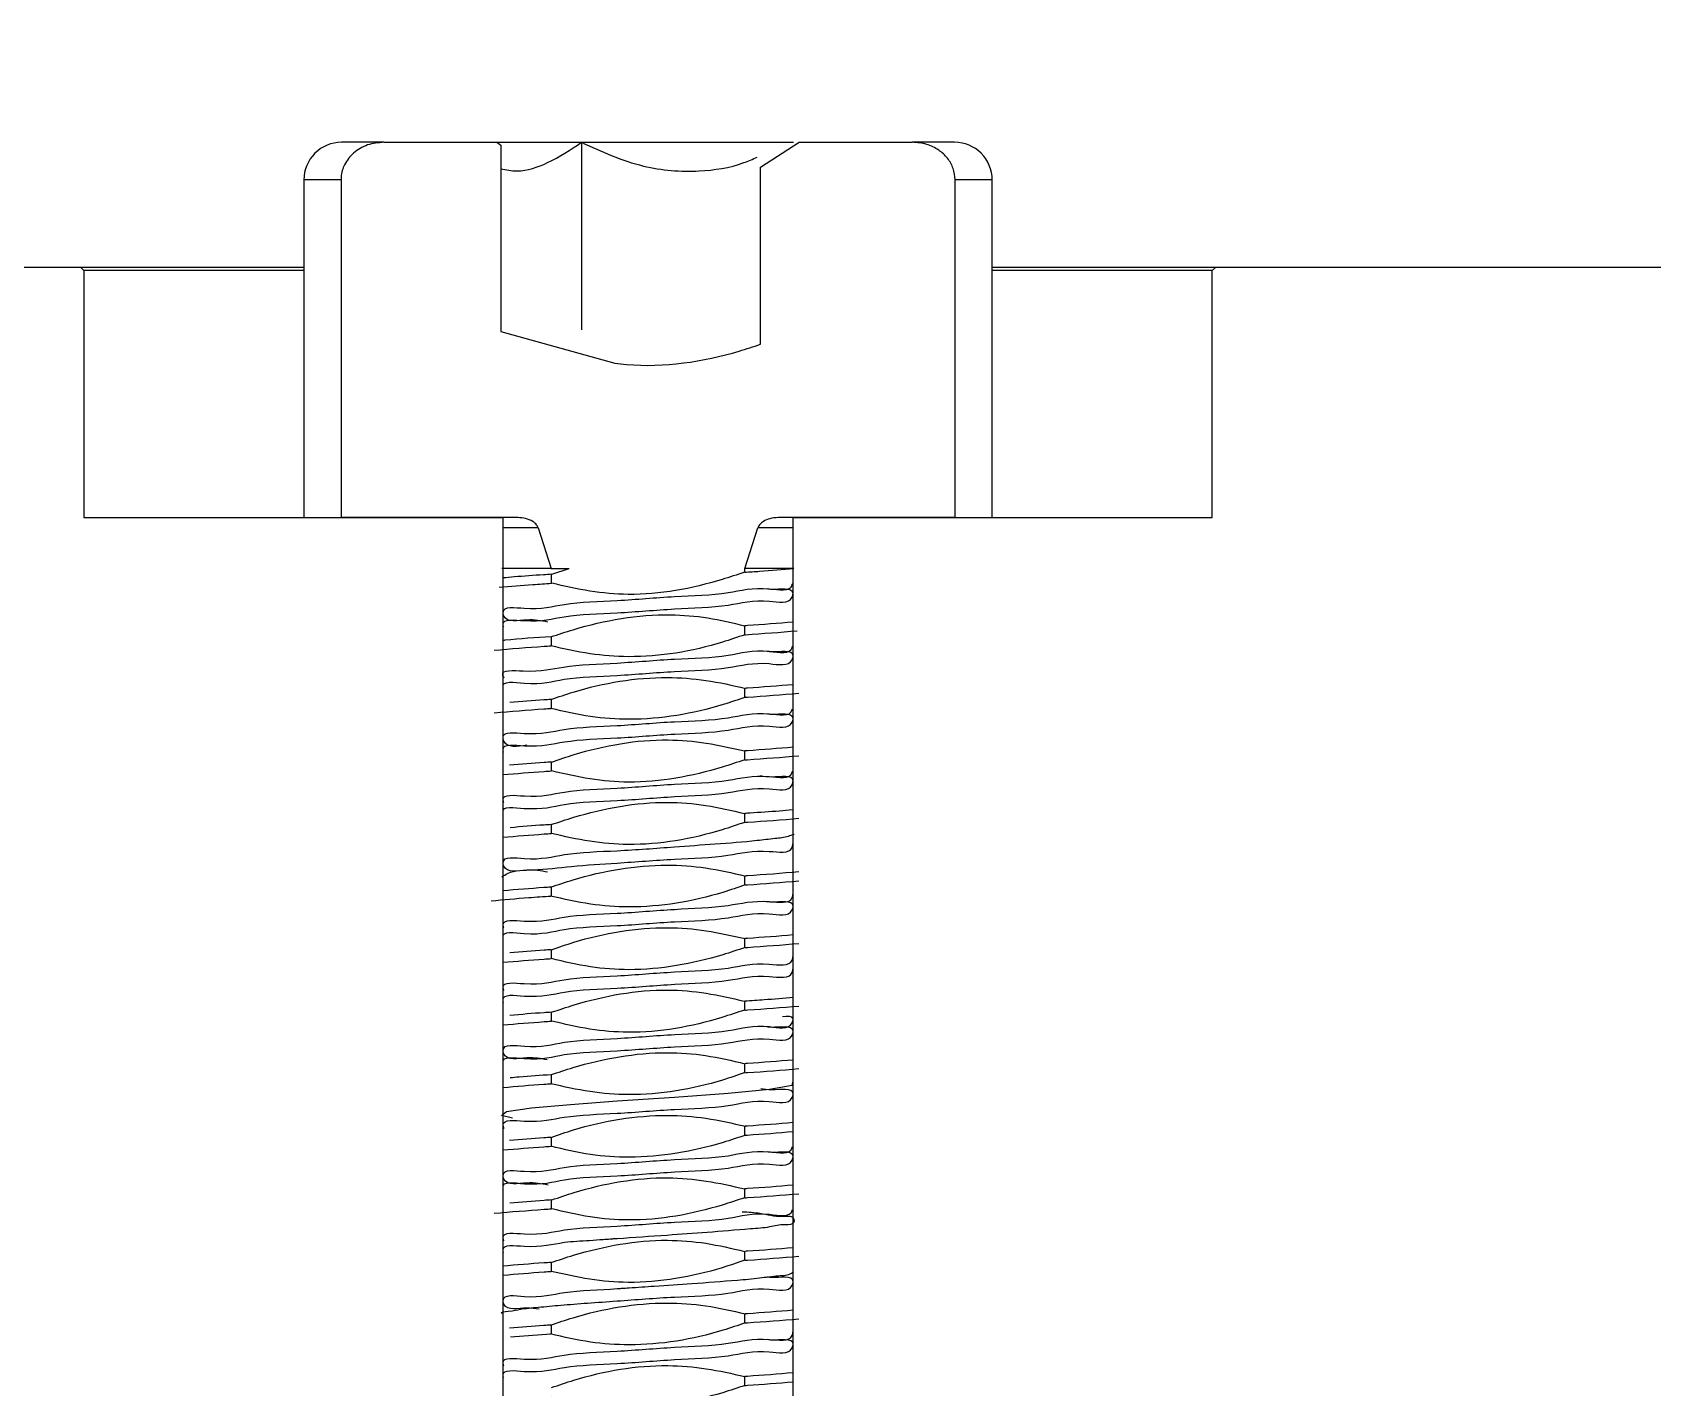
# Model space of a CAD drawing. Header units: millimetres. Extents: x 2 to 1187, y 2 to 839.
# Drawn here: x 607.96 to 614.43, y 465.97 to 471.38 of the extents above; entities that cross this region are included whole.
import ezdxf

# ---------------------------------------------------------------- set-up
doc = ezdxf.new("R2010")
doc.units = ezdxf.units.MM

msp = doc.modelspace()

# ---------------------------------------------------------------- hatches: boundary and pattern name
h = msp.add_hatch()
h.set_pattern_fill('ANSI31', color=256, scale=0.3)
h.paths.add_polyline_path([(600.3858, 723.2245), (600.3858, 724.6149), (599.1608, 724.6149, 0.414214), (598.8858, 724.3399), (598.8858, 719.8899, 0.414214), (599.1608, 719.6149), (600.3858, 719.6149), (600.3858, 721.0053, -0.444966)])
h.paths.add_polyline_path([(648.8858, 724.3399, 0.414214), (648.6108, 724.6149), (647.8858, 724.6149), (647.3858, 724.6149), (647.3858, 723.2245, -0.444966), (647.3858, 721.0053), (647.3858, 719.6149), (648.6108, 719.6149, 0.414214), (648.8858, 719.8899)])
h.paths.add_polyline_path([(648.8858, 681.5899, 0.414214), (648.6108, 681.8649), (647.3858, 681.8649), (647.3858, 680.4745, -0.444966), (647.3858, 678.2553), (647.3858, 676.8649), (648.6108, 676.8649, 0.414214), (648.8858, 677.1399)])
h.paths.add_polyline_path([(600.3858, 678.2553, -0.444966), (600.3858, 680.4745), (600.3858, 681.8649), (599.1608, 681.8649, 0.414214), (598.8858, 681.5899), (598.8858, 677.1399, 0.414214), (599.1608, 676.8649), (600.1358, 676.8649), (600.3858, 676.8649)])
h.paths.add_polyline_path([(204.0979, 197.9237, 0.414214), (203.8229, 198.1987), (203.0979, 198.1987), (202.5979, 198.1987), (202.5979, 196.8084, -0.212442), (203.0916, 195.6987, -0.212442), (202.5979, 194.5891), (202.5979, 193.1987), (203.8229, 193.1987, 0.414214), (204.0979, 193.4737)])
h.paths.add_polyline_path([(155.5979, 198.1987), (154.3729, 198.1987, 0.414214), (154.0979, 197.9237), (154.0979, 193.4737, 0.414214), (154.3729, 193.1987), (155.5979, 193.1987), (155.5979, 194.5891, -0.212442), (155.1041, 195.6987, -0.212442), (155.5979, 196.8084)])
h.paths.add_polyline_path([(155.5979, 154.0584), (155.5979, 155.4487), (154.3729, 155.4487, 0.414214), (154.0979, 155.1737), (154.0979, 150.7237, 0.414214), (154.3729, 150.4487), (155.3479, 150.4487), (155.5979, 150.4487), (155.5979, 151.8391, -0.444966)])
h.paths.add_polyline_path([(204.0979, 155.1737, 0.414214), (203.8229, 155.4487), (202.5979, 155.4487), (202.5979, 154.0584, -0.212442), (203.0916, 152.9487, -0.212442), (202.5979, 151.8391), (202.5979, 150.4487), (203.8229, 150.4487, 0.414214), (204.0979, 150.7237)])
h = msp.add_hatch()
h.set_pattern_fill('ANSI31', color=256, scale=0.3, angle=90)
h.paths.add_polyline_path([(159.0979, 197.9237, 0.414214), (158.8229, 198.1987), (157.5979, 198.1987), (157.5979, 196.8084, -0.212442), (158.0916, 195.6987, -0.212442), (157.5979, 194.5891), (157.5979, 193.1987), (158.8229, 193.1987, 0.414214), (159.0979, 193.4737)])
h.paths.add_polyline_path([(200.5979, 196.8084), (200.5979, 198.1987), (199.3729, 198.1987, 0.414214), (199.0979, 197.9237), (199.0979, 193.4737, 0.414214), (199.3729, 193.1987), (200.3479, 193.1987), (200.5979, 193.1987), (200.5979, 194.5891, -0.444966)])
h.paths.add_polyline_path([(157.5979, 154.0584), (157.5979, 155.4487), (158.8229, 155.4487), (159.0979, 155.4487), (159.0979, 150.4487), (158.8229, 150.4487), (157.5979, 150.4487), (157.5979, 151.8391, 0.444966)])
h.paths.add_polyline_path([(200.5979, 154.0584), (200.5979, 155.4487), (199.3729, 155.4487, 0.414214), (199.0979, 155.1737), (199.0979, 150.7237, 0.414214), (199.3729, 150.4487), (200.5979, 150.4487), (200.5979, 151.8391, -0.444966)])
h.paths.add_polyline_path([(603.8858, 724.3399, 0.414214), (603.6108, 724.6149), (602.3858, 724.6149), (602.3858, 723.2245, -0.444966), (602.3858, 721.0053), (602.3858, 719.6149), (603.6108, 719.6149, 0.414214), (603.8858, 719.8899)])
h.paths.add_polyline_path([(645.3858, 724.6149), (644.1608, 724.6149, 0.414214), (643.8858, 724.3399), (643.8858, 719.8899, 0.414214), (644.1608, 719.6149), (645.1358, 719.6149), (645.3858, 719.6149), (645.3858, 721.0053, -0.444966), (645.3858, 723.2245)])
h.paths.add_polyline_path([(645.3858, 680.4745), (645.3858, 681.8649), (644.1608, 681.8649, 0.414214), (643.8858, 681.5899), (643.8858, 677.1399, 0.414214), (644.1608, 676.8649), (645.3858, 676.8649), (645.3858, 678.2553, -0.444966)])
h.paths.add_polyline_path([(603.8858, 681.5899, 0.414214), (603.6108, 681.8649), (602.6358, 681.8649), (602.3858, 681.8649), (602.3858, 680.4745, -0.444966), (602.3858, 678.2553), (602.3858, 676.8649), (603.6108, 676.8649, 0.414214), (603.8858, 677.1399)])

# ---------------------------------------------------------------- linework, layer by layer
at = {"color": 7, "linetype": 'Continuous', "lineweight": 25}
for p, q in [((609.3645, 470.9434), (609.1954, 470.9434)), ((609.3645, 470.9434), (609.8168, 470.9434)), ((609.8168, 470.9434), (609.8327, 470.9324)), ((609.8327, 470.9324), (609.8327, 470.187)), ((610.1545, 470.9434), (610.1545, 470.1934)), ((610.1545, 470.9434), (611.0012, 470.9434)), ((610.87, 470.8441), (611.024, 470.9434)), ((611.024, 470.9434), (611.4763, 470.9434)), ((611.6454, 470.9434), (611.4763, 470.9434)), ((610.87, 470.1361), (610.87, 470.8441)), ((609.0454, 470.7934), (609.0454, 469.4434)), ((609.1936, 470.7934), (609.0454, 470.7934)), ((609.1936, 470.7934), (609.1936, 469.4434)), ((611.6472, 469.4434), (611.6472, 470.7934)), ((611.7954, 470.7934), (611.6472, 470.7934)), ((611.7954, 469.4434), (611.7954, 470.7934)), ((608.1537, 470.4434), (596.786, 470.4434)), ((608.1537, 470.4434), (608.1666, 470.4309)), ((608.1666, 470.4309), (608.1666, 469.4434)), ((609.0454, 470.4309), (608.1666, 470.4309)), ((612.6871, 470.4434), (611.7954, 470.4434)), ((612.6742, 470.4309), (612.6871, 470.4434)), ((612.6742, 469.4434), (612.6742, 470.4309)), ((619.6868, 470.4434), (612.6871, 470.4434)), ((609.8327, 470.187), (610.2871, 470.0601)), ((608.1666, 469.4434), (609.84, 469.4434)), ((609.901, 469.4434), (609.1936, 469.4434)), ((609.84, 469.4434), (609.84, 460.4434)), ((611.6472, 469.4434), (610.9398, 469.4434)), ((611.0008, 460.4434), (611.0008, 469.4434)), ((611.0008, 469.4434), (612.6742, 469.4434)), ((609.9817, 469.4021), (609.84, 469.4021)), ((609.9817, 469.4021), (610.0333, 469.2399)), ((610.8075, 469.2399), (610.8591, 469.4021)), ((611.0008, 469.4021), (610.8591, 469.4021)), ((610.0333, 469.2399), (609.8367, 469.2399)), ((610.0333, 469.2399), (610.1056, 469.2399)), ((610.0333, 469.2167), (610.0333, 469.181)), ((610.0358, 469.2169), (610.1056, 469.2399)), ((610.8075, 469.2254), (610.8075, 469.2399)), ((611.0033, 469.2399), (610.8075, 469.2399)), ((610.0333, 468.9667), (610.0333, 468.931)), ((610.8075, 468.9755), (610.8075, 469.0111)), ((610.8075, 468.7254), (610.8075, 468.7611)), ((610.0333, 468.7167), (610.0333, 468.6811)), ((610.8075, 468.4754), (610.8075, 468.5111)), ((610.0333, 468.4667), (610.0333, 468.4311)), ((610.8075, 468.2255), (610.8075, 468.261)), ((610.0333, 468.2168), (610.0333, 468.181)), ((610.8075, 467.9754), (610.8075, 468.0112)), ((610.0333, 467.9667), (610.0333, 467.9311)), ((610.8075, 467.7254), (610.8075, 467.7611)), ((610.0333, 467.7167), (610.0333, 467.6811)), ((610.0333, 467.4667), (610.0333, 467.431)), ((610.8075, 467.4754), (610.8075, 467.511)), ((610.0333, 467.2167), (610.0333, 467.181)), ((610.8075, 467.2251), (610.8075, 467.2611)), ((610.0333, 466.9667), (610.0333, 466.9311)), ((610.8075, 466.9754), (610.8075, 467.0111)), ((610.8075, 466.7254), (610.8075, 466.7611)), ((610.0333, 466.7167), (610.0333, 466.6811)), ((610.8075, 466.4755), (610.8075, 466.5111)), ((610.0333, 466.4668), (610.0333, 466.431)), ((610.8075, 466.2254), (610.8075, 466.2612)), ((609.8706, 466.1695), (610.0325, 466.1811)), ((610.0333, 466.2167), (610.0333, 466.1811)), ((610.8075, 465.9754), (610.8075, 466.0111))]:
    msp.add_line(p, q, dxfattribs=at)
at = {"color": 7, "linetype": 'Continuous', "lineweight": 25, "flags": 128}
for points in [[(609.8168, 470.9434), (609.8593, 470.9434), (609.9502, 470.9434), (610.0492, 470.9434), (610.1545, 470.9434)], [(609.0454, 470.4434), (608.8938, 470.4434), (608.4558, 470.4434), (608.1739, 470.4434), (608.1537, 470.4434)], [(612.6742, 470.4309), (612.6557, 470.4309), (612.3756, 470.4309), (611.9399, 470.4309), (611.7954, 470.4309)], [(609.8794, 467.0439), (609.8345, 467.0542), (609.8554, 467.0696), (609.9544, 467.0844), (610.1099, 467.0986), (610.2968, 467.1123), (610.5266, 467.128), (610.7402, 467.1437), (610.9051, 467.1593), (610.9962, 467.1749), (610.9996, 467.1905), (610.9996, 467.1905)]]:
    msp.add_lwpolyline(points, dxfattribs=at)
at = {"color": 7, "linetype": 'Continuous', "lineweight": 25}
for centre, radius, start, end in [((609.1954, 470.7934), 0.15, 89.99838, 180.00349), ((611.6454, 470.7934), 0.15, 359.9965, 90.00162), ((631.4203, 490.4433), 40.5499, 209.79622, 236.29825)]:
    msp.add_arc(centre, radius, start, end, dxfattribs=at)
for points, knots in [([(609.3645, 470.9434), (609.3426, 470.9414), (609.2987, 470.9372), (609.2425, 470.9042), (609.2059, 470.8577), (609.1943, 470.8181), (609.1937, 470.7973), (609.1936, 470.7934)], [0, 0, 0, 0, 0.260474, 0.521394, 0.752141, 0.952967, 1, 1, 1, 1]), ([(609.8327, 470.8371), (609.854, 470.8331), (609.917, 470.8212), (610.0321, 470.8619), (610.1107, 470.9143), (610.1545, 470.9434)], [0, 0, 0, 0, 0.1840378, 0.5460929, 1, 1, 1, 1]), ([(610.1545, 470.9434), (610.2356, 470.9063), (610.385, 470.8381), (610.6111, 470.8204), (610.7655, 470.8443), (610.8384, 470.8761), (610.856, 470.8837)], [0, 0, 0, 0, 0.365154, 0.672367, 0.921219, 1, 1, 1, 1]), ([(611.6472, 470.7934), (611.6456, 470.8089), (611.6425, 470.8398), (611.6182, 470.8813), (611.5818, 470.9149), (611.533, 470.9387), (611.4958, 470.9418), (611.4763, 470.9434)], [0, 0, 0, 0, 0.183498, 0.367124, 0.558062, 0.768514, 1, 1, 1, 1]), ([(610.2871, 470.0601), (610.3029, 470.0584), (610.469, 470.0403), (610.6699, 470.0707), (610.8417, 470.1268), (610.87, 470.1361)], [0, 0, 0, 0, 0.0809218, 0.8486013, 1, 1, 1, 1]), ([(609.9817, 469.4021), (609.9796, 469.4066), (609.9747, 469.417), (609.957, 469.4306), (609.9318, 469.4412), (609.9112, 469.4427), (609.901, 469.4434)], [0, 0, 0, 0, 0.153671, 0.356057, 0.681203, 1, 1, 1, 1]), ([(610.9398, 469.4434), (610.929, 469.4426), (610.9084, 469.441), (610.8837, 469.4306), (610.868, 469.4181), (610.8614, 469.4085), (610.8595, 469.4032), (610.8591, 469.4021)], [0, 0, 0, 0, 0.339798, 0.642416, 0.825251, 0.961904, 1, 1, 1, 1]), ([(610.0342, 469.2168), (610.0236, 469.2161), (609.9741, 469.2129), (609.9093, 469.2086), (609.8553, 469.2036), (609.84, 469.2022)], [0, 0, 0, 0, 0.163757, 0.763869, 1, 1, 1, 1]), ([(610.8056, 469.2253), (610.7759, 469.2153), (610.6263, 469.165), (610.4165, 469.1261), (610.1868, 469.1463), (610.0863, 469.1695), (610.0356, 469.1812)], [0, 0, 0, 0, 0.12015, 0.6051, 0.800784, 1, 1, 1, 1]), ([(610.8068, 469.2254), (610.8265, 469.2266), (610.892, 469.2309), (610.9575, 469.2362), (611.0033, 469.2399)], [0, 0, 0, 0, 0.3004085, 1, 1, 1, 1]), ([(609.8259, 469.1655), (609.8705, 469.1692), (609.9398, 469.175), (610.0093, 469.1795), (610.0341, 469.1811)], [0, 0, 0, 0, 0.64238, 1, 1, 1, 1]), ([(609.8436, 469.0051), (609.8425, 469.0089), (609.8328, 469.0421), (609.9767, 469.0206), (610.0907, 469.0561), (610.3073, 469.0608), (610.5182, 469.0808), (610.7304, 469.0846), (610.8667, 469.1229), (610.9902, 469.0953), (611.0076, 469.1683), (610.9349, 469.153), (610.9017, 469.1575), (610.8957, 469.1583)], [0, 0, 0, 0, 0.008668, 0.075212, 0.199465, 0.36297, 0.540988, 0.706564, 0.834628, 0.906089, 0.918473, 0.985127, 1, 1, 1, 1]), ([(610.0202, 469.0262), (609.9941, 469.0312), (609.9397, 469.0415), (609.8501, 469.0202), (609.8338, 469.0929), (609.9741, 469.0693), (610.0922, 469.1058), (610.3073, 469.11), (610.5178, 469.1305), (610.7325, 469.134), (610.8622, 469.1732), (610.9905, 469.1455), (610.9968, 469.1777), (610.9971, 469.1791)], [0, 0, 0, 0, 0.0625779, 0.1305399, 0.1423049, 0.2057747, 0.3241426, 0.4798207, 0.6492948, 0.8068872, 0.9287705, 0.9967866, 1, 1, 1, 1]), ([(610.0319, 468.9667), (610.0616, 468.9766), (610.2156, 469.028), (610.4288, 469.0653), (610.6603, 469.0461), (610.758, 469.0228), (610.8073, 469.0111)], [0, 0, 0, 0, 0.119357, 0.618064, 0.807462, 1, 1, 1, 1]), ([(611.0008, 469.0258), (610.9398, 469.0208), (610.8754, 469.0155), (610.8109, 469.0114), (610.8074, 469.0111)], [0, 0, 0, 0, 0.9464899, 1, 1, 1, 1]), ([(610.0328, 468.9667), (609.9713, 468.9634), (609.9077, 468.9601), (609.8446, 468.9527), (609.8425, 468.9525)], [0, 0, 0, 0, 0.967537, 1, 1, 1, 1]), ([(610.8069, 468.9754), (610.7773, 468.9652), (610.6279, 468.9138), (610.4173, 468.878), (610.1861, 468.8963), (610.0841, 468.9193), (610.0323, 468.931)], [0, 0, 0, 0, 0.119472, 0.602218, 0.79779, 1, 1, 1, 1]), ([(610.8073, 468.9755), (610.8083, 468.9755), (610.878, 468.98), (610.9477, 468.9856), (611.0163, 468.9912)], [0, 0, 0, 0, 0.0143878, 1, 1, 1, 1]), ([(609.8058, 468.9135), (609.8721, 468.9191), (609.9477, 468.9255), (610.0235, 468.9304), (610.033, 468.931)], [0, 0, 0, 0, 0.875516, 1, 1, 1, 1]), ([(609.8453, 468.8024), (609.8429, 468.8067), (609.826, 468.8381), (609.9771, 468.8219), (610.0865, 468.8544), (610.307, 468.8603), (610.5174, 468.8805), (610.7326, 468.8839), (610.8619, 468.9235), (610.9904, 468.8954), (610.9967, 468.927), (610.9969, 468.928)], [0, 0, 0, 0, 0.011597, 0.082702, 0.219376, 0.401649, 0.596922, 0.778508, 0.91895, 0.997308, 1, 1, 1, 1]), ([(609.8418, 468.7631), (609.8416, 468.7641), (609.8343, 468.7935), (609.9792, 468.7689), (610.0894, 468.8069), (610.3075, 468.8105), (610.5178, 468.8311), (610.73, 468.8349), (610.8668, 468.8732), (610.9897, 468.8457), (611.0081, 468.9185), (610.9355, 468.9033), (610.9027, 468.9077), (610.8969, 468.9085)], [0, 0, 0, 0, 0.0024261, 0.0694177, 0.1945145, 0.3591367, 0.5384104, 0.7051847, 0.8342197, 0.906306, 0.9187969, 0.9857428, 1, 1, 1, 1]), ([(610.0324, 468.7166), (610.062, 468.7268), (610.2114, 468.7782), (610.4221, 468.8135), (610.6543, 468.7965), (610.7571, 468.7731), (610.8096, 468.7612)], [0, 0, 0, 0, 0.119081, 0.600134, 0.795758, 1, 1, 1, 1]), ([(611.0008, 468.7757), (610.9397, 468.7707), (610.8755, 468.7655), (610.8113, 468.7613), (610.8082, 468.7611)], [0, 0, 0, 0, 0.952831, 1, 1, 1, 1]), ([(610.033, 468.7167), (610.0235, 468.7161), (609.9686, 468.7126), (609.9137, 468.708), (609.8684, 468.7042)], [0, 0, 0, 0, 0.173439, 1, 1, 1, 1]), ([(610.8097, 468.7255), (610.78, 468.7155), (610.6305, 468.665), (610.4202, 468.6287), (610.1876, 468.6446), (610.0846, 468.6687), (610.032, 468.681)], [0, 0, 0, 0, 0.118992, 0.599187, 0.795425, 1, 1, 1, 1]), ([(610.8083, 468.7255), (610.8113, 468.7257), (610.8827, 468.7303), (610.954, 468.7361), (611.0224, 468.7417)], [0, 0, 0, 0, 0.042219, 1, 1, 1, 1]), ([(609.8057, 468.6636), (609.8719, 468.6692), (609.9476, 468.6756), (610.0234, 468.6804), (610.0329, 468.6811)], [0, 0, 0, 0, 0.874754, 1, 1, 1, 1]), ([(609.8434, 468.5062), (609.8424, 468.5096), (609.8335, 468.5425), (609.9769, 468.5204), (610.091, 468.5562), (610.3076, 468.5607), (610.5184, 468.581), (610.7305, 468.5849), (610.8668, 468.6232), (610.9901, 468.5957), (611.0077, 468.6686), (610.9355, 468.6533), (610.9027, 468.6577), (610.897, 468.6585)], [0, 0, 0, 0, 0.007858, 0.074643, 0.199184, 0.362984, 0.5413, 0.707126, 0.835377, 0.906958, 0.919355, 0.986038, 1, 1, 1, 1]), ([(609.9359, 468.5342), (609.8968, 468.5279), (609.8509, 468.5205), (609.8331, 468.5925), (609.9742, 468.5696), (610.0916, 468.6057), (610.3069, 468.6101), (610.5174, 468.6305), (610.732, 468.634), (610.8621, 468.6733), (610.9901, 468.6454), (610.9967, 468.6774), (610.997, 468.6787)], [0, 0, 0, 0, 0.07268, 0.085269, 0.152822, 0.278989, 0.44503, 0.625848, 0.794049, 0.924199, 0.996901, 1, 1, 1, 1]), ([(610.0355, 468.4668), (610.0652, 468.4769), (610.2147, 468.5278), (610.4248, 468.5655), (610.6546, 468.5455), (610.7553, 468.5226), (610.8061, 468.511)], [0, 0, 0, 0, 0.1200611, 0.6049933, 0.8006366, 1, 1, 1, 1]), ([(611.0008, 468.5257), (610.9398, 468.5207), (610.8753, 468.5154), (610.8106, 468.5113), (610.807, 468.511)], [0, 0, 0, 0, 0.9442234, 1, 1, 1, 1]), ([(610.0341, 468.4668), (610.0244, 468.4661), (609.9687, 468.4626), (609.913, 468.4579), (609.8671, 468.454)], [0, 0, 0, 0, 0.174421, 1, 1, 1, 1]), ([(610.8065, 468.4753), (610.7767, 468.4654), (610.6271, 468.4155), (610.4175, 468.3762), (610.1873, 468.3955), (610.0864, 468.4192), (610.0354, 468.4311)], [0, 0, 0, 0, 0.119966, 0.603953, 0.799826, 1, 1, 1, 1]), ([(610.8071, 468.4754), (610.8107, 468.4756), (610.8825, 468.4802), (610.9543, 468.4861), (611.0226, 468.4917)], [0, 0, 0, 0, 0.049263, 1, 1, 1, 1]), ([(609.8419, 468.263), (609.8416, 468.264), (609.8345, 468.2935), (609.9794, 468.2688), (610.0898, 468.3068), (610.308, 468.3105), (610.5183, 468.3311), (610.7308, 468.3349), (610.8666, 468.3733), (610.9906, 468.3458), (611.0072, 468.4188), (610.9231, 468.4022), (610.8837, 468.4089), (610.8702, 468.4111)], [0, 0, 0, 0, 0.002358, 0.068111, 0.190788, 0.352163, 0.527834, 0.691181, 0.817488, 0.887929, 0.900109, 0.965946, 1, 1, 1, 1]), ([(609.84, 468.4162), (609.8949, 468.4209), (609.9596, 468.4263), (610.0243, 468.4305), (610.0341, 468.4311)], [0, 0, 0, 0, 0.849863, 1, 1, 1, 1]), ([(609.8439, 468.303), (609.8426, 468.3074), (609.833, 468.3415), (609.9762, 468.3202), (610.0913, 468.3554), (610.3076, 468.3602), (610.5177, 468.3805), (610.7324, 468.384), (610.8623, 468.4231), (610.9903, 468.3955), (610.9968, 468.4276), (610.9971, 468.4291)], [0, 0, 0, 0, 0.0107827, 0.0839766, 0.2204771, 0.400024, 0.5954706, 0.777238, 0.9178311, 0.9963185, 1, 1, 1, 1]), ([(610.0338, 468.2168), (610.0635, 468.2267), (610.2131, 468.2766), (610.4228, 468.3156), (610.6534, 468.2969), (610.7546, 468.2731), (610.8057, 468.261)], [0, 0, 0, 0, 0.119833, 0.603219, 0.799279, 1, 1, 1, 1]), ([(610.997, 468.2753), (610.9798, 468.2737), (610.9237, 468.2686), (610.8602, 468.2645), (610.8141, 468.2615), (610.8069, 468.261)], [0, 0, 0, 0, 0.272056, 0.886355, 1, 1, 1, 1]), ([(609.84, 468.1662), (609.895, 468.1708), (609.9595, 468.1763), (610.0241, 468.1804), (610.0336, 468.181)], [0, 0, 0, 0, 0.8523612, 1, 1, 1, 1]), ([(610.0182, 468.0265), (609.9927, 468.0313), (609.9389, 468.0415), (609.8501, 468.0202), (609.8338, 468.093), (609.9742, 468.0694), (610.0924, 468.1057), (610.3064, 468.1106), (610.5033, 468.1266), (610.6904, 468.1394), (610.8246, 468.1496), (610.9215, 468.1616), (610.9719, 468.1666), (610.9963, 468.176), (611.004, 468.1789)], [0, 0, 0, 0, 0.060868, 0.128783, 0.140526, 0.20392, 0.322142, 0.477602, 0.645827, 0.766176, 0.88958, 0.942359, 0.982024, 1, 1, 1, 1]), ([(610.0335, 468.2168), (610.024, 468.2162), (609.9692, 468.2127), (609.9145, 468.2081), (609.8692, 468.2043)], [0, 0, 0, 0, 0.173302, 1, 1, 1, 1]), ([(610.8055, 468.2254), (610.7759, 468.2152), (610.6264, 468.1641), (610.4161, 468.1269), (610.186, 468.1467), (610.0851, 468.1696), (610.0341, 468.1811)], [0, 0, 0, 0, 0.119964, 0.60451, 0.800183, 1, 1, 1, 1]), ([(610.8068, 468.2254), (610.8105, 468.2257), (610.8827, 468.2303), (610.9547, 468.2362), (611.0229, 468.2418)], [0, 0, 0, 0, 0.0523544, 1, 1, 1, 1]), ([(609.8364, 468.0078), (609.8438, 468.0126), (609.8802, 468.0362), (609.9801, 468.0328), (610.1228, 468.053), (610.3131, 468.063), (610.5183, 468.0804), (610.7309, 468.0855), (610.8641, 468.1217), (610.9925, 468.0976), (610.9985, 468.1345), (610.9993, 468.1395)], [0, 0, 0, 0, 0.022302, 0.108888, 0.239752, 0.393654, 0.588235, 0.769338, 0.909463, 0.987735, 1, 1, 1, 1]), ([(610.0311, 467.9666), (610.0608, 467.9767), (610.2103, 468.0274), (610.4208, 468.0634), (610.6534, 468.0474), (610.7566, 468.0234), (610.8093, 468.0112)], [0, 0, 0, 0, 0.1189301, 0.5989834, 0.7951052, 1, 1, 1, 1]), ([(610.808, 467.9754), (610.8111, 467.9756), (610.8826, 467.9802), (610.9541, 467.986), (611.0224, 467.9916)], [0, 0, 0, 0, 0.043408, 1, 1, 1, 1]), ([(611.0224, 468.0275), (610.954, 468.0219), (610.8827, 468.016), (610.8112, 468.0114), (610.8081, 468.0112)], [0, 0, 0, 0, 0.957124, 1, 1, 1, 1]), ([(609.7929, 467.9123), (609.8431, 467.9168), (609.9229, 467.924), (610.0029, 467.9292), (610.0325, 467.9311)], [0, 0, 0, 0, 0.629197, 1, 1, 1, 1]), ([(609.844, 467.8028), (609.8427, 467.8072), (609.8324, 467.8412), (609.9761, 467.8203), (610.0907, 467.8553), (610.3071, 467.8603), (610.5176, 467.8802), (610.7311, 467.8851), (610.8644, 467.921), (610.993, 467.8974), (610.9988, 467.935), (610.9997, 467.9406)], [0, 0, 0, 0, 0.010818, 0.083095, 0.218126, 0.395859, 0.589419, 0.769474, 0.908767, 0.986541, 1, 1, 1, 1]), ([(610.0325, 467.9667), (610.0231, 467.9661), (609.9589, 467.9619), (609.8947, 467.9565), (609.84, 467.9519)], [0, 0, 0, 0, 0.146848, 1, 1, 1, 1]), ([(610.809, 467.9755), (610.7793, 467.9653), (610.6299, 467.9141), (610.4192, 467.8788), (610.1868, 467.8953), (610.0837, 467.9189), (610.0311, 467.931)], [0, 0, 0, 0, 0.118969, 0.599482, 0.795246, 1, 1, 1, 1]), ([(609.842, 467.7623), (609.8417, 467.7636), (609.8345, 467.7935), (609.9789, 467.7691), (610.0898, 467.8068), (610.3076, 467.8105), (610.518, 467.8311), (610.7302, 467.8349), (610.8668, 467.8732), (610.9898, 467.8457), (611.0079, 467.9185), (610.9302, 467.9028), (610.8945, 467.9082), (610.8852, 467.9096)], [0, 0, 0, 0, 0.002965, 0.069394, 0.193338, 0.356394, 0.533927, 0.699057, 0.82681, 0.89816, 0.910523, 0.976839, 1, 1, 1, 1]), ([(610.0344, 467.7167), (610.0641, 467.7269), (610.2135, 467.7783), (610.424, 467.8145), (610.6548, 467.7957), (610.7564, 467.7727), (610.8079, 467.7611)], [0, 0, 0, 0, 0.119633, 0.603061, 0.798676, 1, 1, 1, 1]), ([(610.8083, 467.7254), (610.7786, 467.7155), (610.6289, 467.6656), (610.4191, 467.6274), (610.1877, 467.6447), (610.0858, 467.6688), (610.0341, 467.6811)], [0, 0, 0, 0, 0.119492, 0.601532, 0.797795, 1, 1, 1, 1]), ([(611.0008, 467.7757), (610.9397, 467.7707), (610.8754, 467.7654), (610.8109, 467.7613), (610.8076, 467.7611)], [0, 0, 0, 0, 0.948895, 1, 1, 1, 1]), ([(610.8078, 467.7255), (610.811, 467.7257), (610.8826, 467.7303), (610.9541, 467.7361), (611.0224, 467.7417)], [0, 0, 0, 0, 0.045091, 1, 1, 1, 1]), ([(609.8437, 467.5541), (609.8426, 467.5581), (609.833, 467.5916), (609.9764, 467.5701), (610.0909, 467.6054), (610.3073, 467.6102), (610.5178, 467.6302), (610.7311, 467.635), (610.8645, 467.6708), (610.9929, 467.6473), (610.9988, 467.6849), (610.9997, 467.6905)], [0, 0, 0, 0, 0.00981, 0.082275, 0.21749, 0.395392, 0.589088, 0.769253, 0.908649, 0.986508, 1, 1, 1, 1]), ([(609.84, 467.6663), (609.8949, 467.6709), (609.9594, 467.6763), (610.024, 467.6805), (610.0336, 467.6811)], [0, 0, 0, 0, 0.850504, 1, 1, 1, 1]), ([(610.0337, 467.7167), (610.0241, 467.7161), (609.9688, 467.7126), (609.9137, 467.708), (609.8682, 467.7041)], [0, 0, 0, 0, 0.1752606, 1, 1, 1, 1]), ([(609.8433, 467.5062), (609.8424, 467.5096), (609.8336, 467.5425), (609.977, 467.5202), (610.0911, 467.5562), (610.3079, 467.5608), (610.5182, 467.5809), (610.732, 467.5855), (610.864, 467.6221), (610.9929, 467.5976), (610.9984, 467.6341), (610.999, 467.6387)], [0, 0, 0, 0, 0.008453, 0.08131, 0.217141, 0.395794, 0.59021, 0.770971, 0.910721, 0.988667, 1, 1, 1, 1]), ([(610.0352, 467.4668), (610.0649, 467.4768), (610.2145, 467.527), (610.4242, 467.5661), (610.6539, 467.546), (610.7544, 467.5227), (610.8052, 467.511)], [0, 0, 0, 0, 0.120163, 0.605025, 0.800579, 1, 1, 1, 1]), ([(610.034, 467.4667), (610.0244, 467.4661), (609.9691, 467.4626), (609.9139, 467.458), (609.8682, 467.4541)], [0, 0, 0, 0, 0.1734191, 1, 1, 1, 1]), ([(610.8052, 467.4753), (610.7755, 467.4653), (610.626, 467.4148), (610.4162, 467.3761), (610.1866, 467.3964), (610.0861, 467.4195), (610.0354, 467.4312)], [0, 0, 0, 0, 0.120172, 0.605338, 0.800874, 1, 1, 1, 1]), ([(611.0008, 467.5255), (610.962, 467.5222), (610.8974, 467.5168), (610.8326, 467.5126), (610.8067, 467.511)], [0, 0, 0, 0, 0.599201, 1, 1, 1, 1]), ([(610.8067, 467.4753), (610.8105, 467.4756), (610.8826, 467.4802), (610.9546, 467.4861), (611.0228, 467.4917)], [0, 0, 0, 0, 0.052554, 1, 1, 1, 1]), ([(609.842, 467.2623), (609.8417, 467.2636), (609.834, 467.2933), (609.9791, 467.2691), (610.0896, 467.3068), (610.3076, 467.3106), (610.518, 467.3309), (610.7303, 467.3346), (610.8667, 467.3729), (610.9901, 467.3453), (611.0077, 467.4184), (610.935, 467.403), (610.9018, 467.4075), (610.8958, 467.4083)], [0, 0, 0, 0, 0.002967, 0.069888, 0.194855, 0.359303, 0.538326, 0.704893, 0.833729, 0.90563, 0.91809, 0.985134, 1, 1, 1, 1]), ([(609.84, 467.4162), (609.895, 467.4209), (609.9597, 467.4263), (610.0244, 467.4305), (610.0341, 467.4311)], [0, 0, 0, 0, 0.850564, 1, 1, 1, 1]), ([(610.0173, 467.2765), (609.9921, 467.2812), (609.9385, 467.2914), (609.85, 467.2701), (609.8339, 467.3429), (609.9741, 467.3193), (610.0924, 467.3558), (610.3073, 467.36), (610.5188, 467.3805), (610.7302, 467.3839), (610.8678, 467.4234), (610.989, 467.3939), (611.0049, 467.4529), (610.9773, 467.4502), (610.9572, 467.4483)], [0, 0, 0, 0, 0.058198, 0.123663, 0.134991, 0.19615, 0.310189, 0.460178, 0.623446, 0.775247, 0.892621, 0.958096, 0.969426, 1, 1, 1, 1]), ([(610.0317, 467.2167), (610.0614, 467.2266), (610.211, 467.2767), (610.421, 467.3141), (610.6531, 467.2977), (610.7555, 467.2734), (610.8076, 467.2611)], [0, 0, 0, 0, 0.119266, 0.600327, 0.796654, 1, 1, 1, 1]), ([(611.0008, 467.2758), (610.9398, 467.2708), (610.8754, 467.2655), (610.8109, 467.2614), (610.8075, 467.2612)], [0, 0, 0, 0, 0.947462, 1, 1, 1, 1]), ([(610.0327, 467.2167), (609.9903, 467.2141), (609.9357, 467.2108), (609.8813, 467.2056), (609.8693, 467.2044)], [0, 0, 0, 0, 0.778672, 1, 1, 1, 1]), ([(610.8072, 467.2254), (610.7776, 467.2152), (610.6282, 467.1638), (610.4175, 467.1281), (610.1861, 467.1462), (610.084, 467.1693), (610.032, 467.181)], [0, 0, 0, 0, 0.119393, 0.6018, 0.797357, 1, 1, 1, 1]), ([(610.8074, 467.2251), (610.8108, 467.2253), (610.8826, 467.2299), (610.9544, 467.2358), (611.0227, 467.2413)], [0, 0, 0, 0, 0.04793, 1, 1, 1, 1]), ([(609.84, 467.1662), (609.8948, 467.1709), (609.9591, 467.1763), (610.0234, 467.1804), (610.0328, 467.181)], [0, 0, 0, 0, 0.853621, 1, 1, 1, 1]), ([(609.8447, 467.0005), (609.843, 467.006), (609.8319, 467.0415), (609.9752, 467.0216), (610.0912, 467.0557), (610.3069, 467.0609), (610.518, 467.081), (610.73, 467.0849), (610.8667, 467.1231), (610.9898, 467.0958), (611.0079, 467.1684), (610.9232, 467.1521), (610.8839, 467.1588), (610.8704, 467.1611)], [0, 0, 0, 0, 0.012105, 0.077107, 0.198469, 0.358187, 0.532096, 0.693879, 0.819061, 0.888995, 0.901113, 0.966049, 1, 1, 1, 1]), ([(610.0327, 466.9667), (610.0623, 466.9769), (610.2117, 467.0283), (610.4224, 467.0636), (610.6544, 467.0464), (610.7571, 467.023), (610.8095, 467.0112)], [0, 0, 0, 0, 0.119138, 0.600485, 0.796076, 1, 1, 1, 1]), ([(611.0008, 467.0257), (610.9397, 467.0207), (610.8755, 467.0155), (610.8112, 467.0113), (610.8082, 467.0111)], [0, 0, 0, 0, 0.95261, 1, 1, 1, 1]), ([(610.0331, 466.9667), (610.0235, 466.9661), (609.968, 466.9626), (609.9125, 466.9579), (609.8666, 466.954)], [0, 0, 0, 0, 0.171899, 1, 1, 1, 1]), ([(610.8097, 466.9755), (610.78, 466.9655), (610.6304, 466.9152), (610.4201, 466.8786), (610.1877, 466.8945), (610.0848, 466.9187), (610.0323, 466.931)], [0, 0, 0, 0, 0.1190527, 0.5993837, 0.7956631, 1, 1, 1, 1]), ([(610.8083, 466.9755), (610.8113, 466.9757), (610.8755, 466.9798), (610.9397, 466.9851), (611.0008, 466.9901)], [0, 0, 0, 0, 0.047095, 1, 1, 1, 1]), ([(609.8419, 466.763), (609.8416, 466.7641), (609.8347, 466.7937), (609.9792, 466.7688), (610.09, 466.8069), (610.3079, 466.8105), (610.5183, 466.8311), (610.7305, 466.8349), (610.8668, 466.8732), (610.9901, 466.8457), (611.0077, 466.9187), (610.9355, 466.9033), (610.9027, 466.9077), (610.897, 466.9085)], [0, 0, 0, 0, 0.002439, 0.069599, 0.194818, 0.359521, 0.53882, 0.705537, 0.834486, 0.906445, 0.918905, 0.985974, 1, 1, 1, 1]), ([(609.84, 466.9163), (609.8948, 466.9209), (609.9591, 466.9263), (610.0234, 466.9305), (610.033, 466.9311)], [0, 0, 0, 0, 0.852157, 1, 1, 1, 1]), ([(610.0209, 466.7762), (609.9947, 466.7811), (609.94, 466.7915), (609.8506, 466.7702), (609.8334, 466.8427), (609.9741, 466.8194), (610.0917, 466.8557), (610.3069, 466.86), (610.5174, 466.8805), (610.7319, 466.8841), (610.8624, 466.9229), (610.9902, 466.8957), (610.9969, 466.9282), (610.9973, 466.93)], [0, 0, 0, 0, 0.062802, 0.130836, 0.142618, 0.205863, 0.323984, 0.479437, 0.648714, 0.806189, 0.928029, 0.996095, 1, 1, 1, 1]), ([(610.0356, 466.7168), (610.0653, 466.7269), (610.2148, 466.7777), (610.4248, 466.8156), (610.6546, 466.7955), (610.7552, 466.7726), (610.8059, 466.761)], [0, 0, 0, 0, 0.120104, 0.605138, 0.800761, 1, 1, 1, 1]), ([(611.0008, 466.7757), (610.9398, 466.7707), (610.8752, 466.7654), (610.8106, 466.7613), (610.8069, 466.761)], [0, 0, 0, 0, 0.94363, 1, 1, 1, 1]), ([(610.0341, 466.7168), (610.0244, 466.7161), (609.9689, 466.7126), (609.9134, 466.7079), (609.8677, 466.7041)], [0, 0, 0, 0, 0.17503, 1, 1, 1, 1]), ([(610.8062, 466.7253), (610.7765, 466.7154), (610.6269, 466.6654), (610.4173, 466.6261), (610.1872, 466.6457), (610.0864, 466.6692), (610.0355, 466.6812)], [0, 0, 0, 0, 0.120014, 0.604253, 0.800018, 1, 1, 1, 1]), ([(610.807, 466.7254), (610.8106, 466.7256), (610.8825, 466.7302), (610.9544, 466.7361), (611.0226, 466.7417)], [0, 0, 0, 0, 0.049926, 1, 1, 1, 1]), ([(609.8061, 466.6636), (609.8723, 466.6692), (609.9483, 466.6756), (610.0244, 466.6805), (610.0341, 466.6811)], [0, 0, 0, 0, 0.872159, 1, 1, 1, 1]), ([(609.8433, 466.5065), (609.8424, 466.5098), (609.8334, 466.5424), (609.9776, 466.52), (610.0606, 466.5492), (610.172, 466.5537), (610.2323, 466.5585), (610.2643, 466.5607), (610.2806, 466.5618), (610.2888, 466.5624), (610.2929, 466.5627), (610.295, 466.5628), (610.296, 466.5629), (610.2965, 466.5629), (610.2967, 466.563), (610.3635, 466.5671), (610.4831, 466.5759), (610.6614, 466.5874), (610.7959, 466.5999), (610.9044, 466.6071), (610.9543, 466.6217), (611.0055, 466.6173), (611.005, 466.6536), (610.9348, 466.6455), (610.8774, 466.6636), (610.8211, 466.6669), (610.7968, 466.6683)], [0, 0, 0, 0, 0.006967, 0.068547, 0.183459, 0.255848, 0.294629, 0.314502, 0.324534, 0.329571, 0.332101, 0.333371, 0.334, 0.33431, 0.33447, 0.334513, 0.477677, 0.591813, 0.715981, 0.771948, 0.816324, 0.842647, 0.850068, 0.882373, 0.949229, 1, 1, 1, 1]), ([(609.8438, 466.5536), (609.8426, 466.5578), (609.8331, 466.5916), (609.9763, 466.5701), (610.0912, 466.6054), (610.3076, 466.6101), (610.5177, 466.6305), (610.7325, 466.6339), (610.862, 466.6734), (610.9902, 466.6454), (610.9967, 466.677), (610.9969, 466.6781)], [0, 0, 0, 0, 0.010296, 0.083587, 0.220282, 0.400068, 0.595788, 0.777798, 0.918565, 0.997145, 1, 1, 1, 1]), ([(610.0335, 466.4668), (610.0632, 466.4767), (610.2128, 466.5265), (610.4225, 466.5654), (610.6533, 466.5471), (610.7547, 466.5231), (610.806, 466.511)], [0, 0, 0, 0, 0.119752, 0.602828, 0.798939, 1, 1, 1, 1]), ([(611.0008, 466.5257), (610.9399, 466.5207), (610.8753, 466.5154), (610.8106, 466.5113), (610.8069, 466.511)], [0, 0, 0, 0, 0.942632, 1, 1, 1, 1]), ([(610.0334, 466.4668), (610.0239, 466.4662), (609.9594, 466.4621), (609.895, 466.4567), (609.84, 466.4521)], [0, 0, 0, 0, 0.146678, 1, 1, 1, 1]), ([(609.84, 466.4162), (609.895, 466.4208), (609.9594, 466.4263), (610.024, 466.4304), (610.0335, 466.431)], [0, 0, 0, 0, 0.852743, 1, 1, 1, 1]), ([(610.8057, 466.4754), (610.776, 466.4652), (610.6266, 466.414), (610.4162, 466.3771), (610.186, 466.3966), (610.0849, 466.4195), (610.0338, 466.4311)], [0, 0, 0, 0, 0.119879, 0.604225, 0.799899, 1, 1, 1, 1]), ([(610.8068, 466.4754), (610.8106, 466.4757), (610.8827, 466.4803), (610.9547, 466.4862), (611.0229, 466.4918)], [0, 0, 0, 0, 0.052093, 1, 1, 1, 1]), ([(609.8367, 466.2627), (609.8363, 466.2631), (609.8286, 466.2692), (609.8809, 466.2724), (609.9113, 466.2818), (609.9899, 466.2886), (610.0759, 466.2969), (610.1821, 466.305), (610.3335, 466.3153), (610.5188, 466.3305), (610.7297, 466.335), (610.8668, 466.3731), (610.9897, 466.3456), (611.0081, 466.4185), (610.9353, 466.4033), (610.9023, 466.4077), (610.8963, 466.4085)], [0, 0, 0, 0, 0.0011167, 0.0219883, 0.0604691, 0.1157763, 0.1861506, 0.2690134, 0.3610319, 0.5396177, 0.7057995, 0.8343889, 0.9062169, 0.9186595, 0.9853919, 1, 1, 1, 1]), ([(609.9847, 466.2797), (609.9693, 466.2822), (609.9249, 466.2896), (609.8501, 466.2702), (609.8338, 466.3431), (609.9742, 466.3193), (610.0919, 466.3561), (610.2328, 466.3578), (610.3188, 466.3638), (610.3683, 466.3672), (610.462, 466.3736), (610.6062, 466.3831), (610.746, 466.3943), (610.8623, 466.403), (610.9326, 466.4154), (610.9822, 466.4148), (610.9987, 466.4275), (611.0012, 466.4295)], [0, 0, 0, 0, 0.037116, 0.10686, 0.1189215, 0.1840114, 0.3054294, 0.4650423, 0.4781845, 0.5011884, 0.5771963, 0.6908444, 0.8281366, 0.8954775, 0.953205, 0.992961, 1, 1, 1, 1]), ([(610.0312, 466.2166), (610.0609, 466.2267), (610.2104, 466.2776), (610.4209, 466.3133), (610.6536, 466.2973), (610.7567, 466.2734), (610.8095, 466.2612)], [0, 0, 0, 0, 0.11893, 0.598998, 0.795033, 1, 1, 1, 1]), ([(610.8081, 466.2254), (610.8111, 466.2256), (610.8826, 466.2302), (610.954, 466.236), (611.0223, 466.2416)], [0, 0, 0, 0, 0.042601, 1, 1, 1, 1]), ([(611.0008, 466.2758), (610.9397, 466.2708), (610.8755, 466.2656), (610.8112, 466.2614), (610.8082, 466.2612)], [0, 0, 0, 0, 0.952768, 1, 1, 1, 1]), ([(609.8441, 466.0527), (609.8427, 466.0571), (609.8323, 466.0911), (609.9761, 466.0704), (610.0906, 466.1052), (610.307, 466.1103), (610.5175, 466.1302), (610.731, 466.1351), (610.8644, 466.171), (610.9929, 466.1474), (610.9988, 466.185), (610.9997, 466.1906)], [0, 0, 0, 0, 0.010974, 0.083214, 0.218199, 0.395877, 0.589405, 0.769443, 0.908739, 0.986537, 1, 1, 1, 1]), ([(610.0326, 466.2167), (610.0231, 466.2161), (609.968, 466.2125), (609.9129, 466.2079), (609.8673, 466.204)], [0, 0, 0, 0, 0.171247, 1, 1, 1, 1]), ([(610.8092, 466.2255), (610.7796, 466.2154), (610.6301, 466.1642), (610.4195, 466.1288), (610.1869, 466.1452), (610.0838, 466.1689), (610.0311, 466.181)], [0, 0, 0, 0, 0.118952, 0.599275, 0.79511, 1, 1, 1, 1]), ([(609.8435, 466.0057), (609.8425, 466.0094), (609.8333, 466.0424), (609.9767, 466.0205), (610.0909, 466.0562), (610.3074, 466.0608), (610.5182, 466.081), (610.7302, 466.0849), (610.8669, 466.1232), (610.9898, 466.0957), (611.008, 466.1686), (610.9354, 466.1533), (610.9024, 466.1577), (610.8966, 466.1585)], [0, 0, 0, 0, 0.0081967, 0.0748757, 0.1992654, 0.3629196, 0.5410911, 0.706804, 0.8350048, 0.9066004, 0.9190081, 0.9855738, 1, 1, 1, 1]), ([(610.0347, 465.9668), (610.0643, 465.9769), (610.2137, 466.0283), (610.4242, 466.0647), (610.6548, 466.0456), (610.7562, 466.0227), (610.8076, 466.011)], [0, 0, 0, 0, 0.119723, 0.603458, 0.799105, 1, 1, 1, 1]), ([(611.0008, 466.0257), (610.9397, 466.0207), (610.8753, 466.0154), (610.8109, 466.0113), (610.8075, 466.0111)], [0, 0, 0, 0, 0.948152, 1, 1, 1, 1]), ([(610.8077, 465.9754), (610.8109, 465.9757), (610.8754, 465.9798), (610.9397, 465.9851), (611.0008, 465.9901)], [0, 0, 0, 0, 0.050882, 1, 1, 1, 1]), ([(610.808, 465.9754), (610.7783, 465.9655), (610.6286, 465.9156), (610.4189, 465.8772), (610.1876, 465.8948), (610.0859, 465.9189), (610.0343, 465.9311)], [0, 0, 0, 0, 0.119571, 0.601933, 0.798155, 1, 1, 1, 1])]:
    msp.add_open_spline(points, degree=3, knots=knots, dxfattribs=at)

doc.saveas('drawing.dxf')
